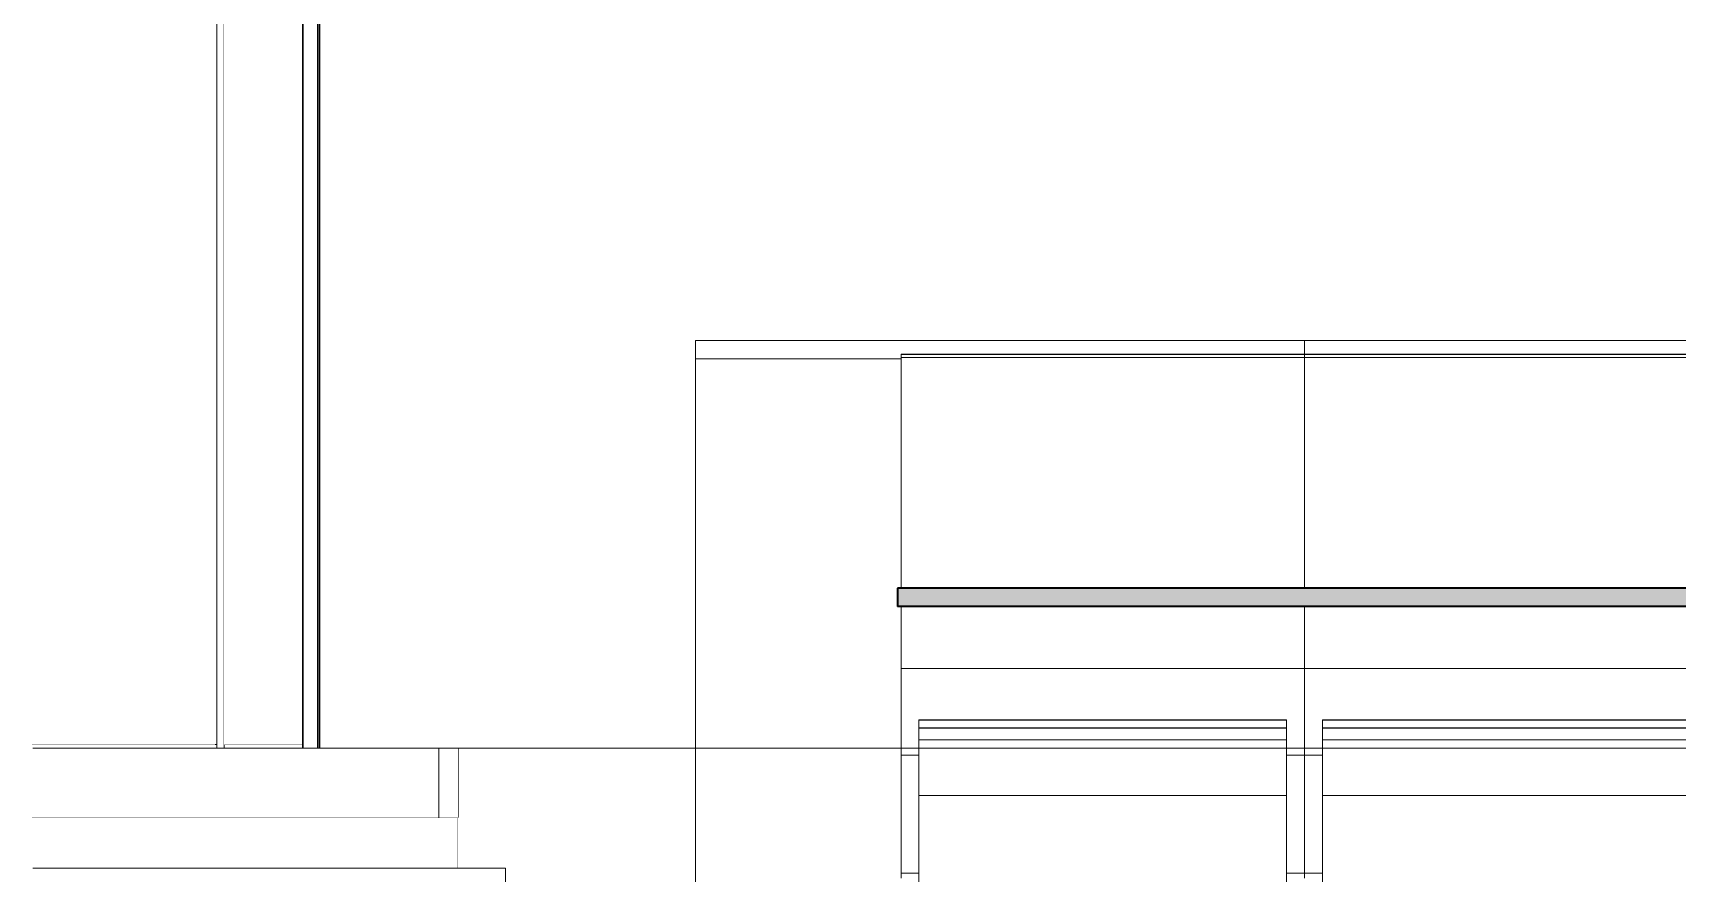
# Model space of a CAD drawing. Header units: millimetres. Extents: x -46169 to 237885, y -84465 to 18123.
# Drawn here: x 221407 to 223648, y -80453 to -79307 of the extents above; entities that cross this region are included whole.
import ezdxf

# ---------------------------------------------------------------- set-up
doc = ezdxf.new("R2010")
doc.units = ezdxf.units.MM
doc.header["$MEASUREMENT"] = 0
doc.linetypes.add('Wipeout_Contour', pattern=[1000, 0, -1000])
for name, color, linetype, lineweight in [('0_Pen_No__85', 8, 'Continuous', 20), ('New_A-20-M_Floor_Slab_Pen_No__87', 8, 'Continuous', 20), ('New_A-20-M_Floor_Slab_Pen_No__89', 8, 'Continuous', 20), ('New_A-25-M_Curtain_Wall_Pen_No__87', 8, 'Continuous', 20), ('New_A-25-M_Wall_Ext_Pen_No__87', 8, 'Continuous', 20), ('New_A-35-M_FFE_Fixed_Pen_No__1', 7, 'Continuous', 13), ('New_A-35-M_FFE_Fixed_Pen_No__93', 8, 'Continuous', 13)]:
    doc.layers.add(name, color=color, linetype=linetype, lineweight=lineweight)
for name, color, linetype in [('New_A-20-M_Floor_Slab', 7, 'Continuous'), ('New_A-25-M_Curtain_Wall', 7, 'Continuous'), ('New_A-25-M_Wall_Ext', 7, 'Continuous'), ('New_A-35-M_FFE_Fixed', 7, 'Continuous')]:
    doc.layers.add(name, color=color, linetype=linetype)
doc.layers.add('New_A-35-M_FFE_Fixed_Pen_No__104', color=7, linetype='Continuous', lineweight=15, true_color=0xa6a6a6)
doc.layers.add('New_A-35-M_FFE_Fixed_Pen_No__44', color=7, linetype='Continuous', lineweight=35, true_color=0x444444)

# ---------------------------------------------------------------- blocks, each defined once
blk = doc.blocks.new('Section Elem_264_4', base_point=(208268.8, -84332.6))
at = {"color": 254, "linetype": 'Wipeout_Contour', "lineweight": 0, "ltscale": 938495.761012}
blk.add_wipeout([(221775.6, -72707.6), (221774, -72707.6), (221774, -80282.6), (221775.6, -80282.6)], dxfattribs=at).dxf.layer = 'New_A-25-M_Wall_Ext'
at = {"color": 254, "linetype": 'Wipeout_Contour', "lineweight": 0, "ltscale": 1424156.859627192}
blk.add_wipeout([(221798.4, -78182.6), (221798.4, -80282.6), (222310.4, -80282.6), (222310.4, -79726.4), (226938.4, -79726.4), (226938.4, -78182.6)], dxfattribs=at).dxf.layer = 'New_A-25-M_Wall_Ext'
at = {"color": 254, "linetype": 'Wipeout_Contour', "lineweight": 0, "ltscale": 938535.708203}
blk.add_wipeout([(221775.6, -80282.6), (221795.1, -80282.6), (221795.1, -72707.6), (221775.6, -72707.6)], dxfattribs=at).dxf.layer = 'New_A-25-M_Wall_Ext'
at = {"layer": 'New_A-25-M_Wall_Ext_Pen_No__87', "linetype": 'Continuous'}
for p, q in [((221774, -80282.6), (221774, -72707.6)), ((221775.6, -80282.6), (221775.6, -72707.6))]:
    blk.add_line(p, q, dxfattribs=at)
at = {"color": 254, "linetype": 'Wipeout_Contour', "lineweight": 0, "ltscale": 938575.65561}
blk.add_wipeout([(221795.1, -72707.6), (221795.1, -80282.6), (221796.8, -80282.6), (221796.8, -72707.6)], dxfattribs=at).dxf.layer = 'New_A-25-M_Wall_Ext'
at = {"color": 254, "linetype": 'Wipeout_Contour', "lineweight": 0, "ltscale": 1877907.411756112}
blk.add_wipeout([(221798.4, -72707.6), (221796.8, -72707.6), (221796.8, -80282.6), (221798.4, -80282.6), (221798.4, -78182.6), (221801.7, -78182.6), (221801.7, -76082.6), (221798.4, -76082.6)], dxfattribs=at).dxf.layer = 'New_A-25-M_Wall_Ext'
at = {"layer": 'New_A-25-M_Wall_Ext_Pen_No__87', "linetype": 'Continuous'}
for p, q in [((221795.1, -80282.6), (221795.1, -72707.6)), ((221796.8, -80282.6), (221796.8, -72707.6)), ((221798.4, -80282.6), (221798.4, -78182.6))]:
    blk.add_line(p, q, dxfattribs=at)
blk = doc.blocks.new('Section Elem_268_4', base_point=(208268.8, -84332.6))
at = {"color": 254, "linetype": 'Wipeout_Contour', "lineweight": 0, "ltscale": 943318.243605}
blk.add_wipeout([(221407.2, -80446.1), (221986.7, -80446.1), (221986.7, -80377.1), (221407.2, -80377.1)], dxfattribs=at).dxf.layer = 'New_A-20-M_Floor_Slab'
at = {"layer": 'New_A-20-M_Floor_Slab_Pen_No__87', "linetype": 'Continuous'}
for p, q in [((221407.2, -80377.1), (221986.7, -80377.1)), ((221986.7, -80377.1), (221986.7, -80446.1))]:
    blk.add_line(p, q, dxfattribs=at)
blk = doc.blocks.new('Section Elem_269_4', base_point=(208268.8, -84332.6))
at = {"color": 254, "linetype": 'Wipeout_Contour', "lineweight": 0, "ltscale": 1417417.205583081}
blk.add_wipeout([(222310.4, -80282.6), (221986.7, -80282.6), (221986.7, -80446.1), (222051.4, -80446.1), (222051.4, -80615.1), (222310.4, -80615.1)], dxfattribs=at).dxf.layer = 'New_A-20-M_Floor_Slab'
at = {"layer": 'New_A-20-M_Floor_Slab_Pen_No__87', "linetype": 'Continuous'}
for p in [(222310.4, -80282.6), (221986.7, -80377.1)]:
    blk.add_line(p, (221986.7, -80282.6), dxfattribs=at)
blk = doc.blocks.new('Section Elem_282_4', base_point=(208268.8, -84332.6))
at = {"color": 254, "linetype": 'Wipeout_Contour', "lineweight": 0, "ltscale": 1655609.327103804}
blk.add_wipeout([(222310.4, -79751.4), (222590.4, -79751.4), (222590.4, -79745.3), (222590.4, -79745.2), (223140.4, -79745.2), (223140.4, -79726.4), (222310.4, -79726.4)], dxfattribs=at).dxf.layer = 'New_A-35-M_FFE_Fixed'
at = {"color": 254, "linetype": 'Wipeout_Contour', "lineweight": 0, "ltscale": 947333.897732}
blk.add_wipeout([(222590.4, -80173.9), (223140.4, -80173.9), (223140.4, -80089.4), (222590.4, -80089.4)], dxfattribs=at).dxf.layer = 'New_A-35-M_FFE_Fixed'
at = {"color": 254, "linetype": 'Wipeout_Contour', "lineweight": 0, "ltscale": 947485.835645}
blk.add_wipeout([(222614.9, -80243.6), (222614.9, -80244.1), (223115.9, -80244.1), (223115.9, -80243.6)], dxfattribs=at).dxf.layer = 'New_A-35-M_FFE_Fixed'
at = {"color": 254, "linetype": 'Wipeout_Contour', "lineweight": 0, "ltscale": 1421651.061595096}
blk.add_wipeout([(222614.9, -80347), (222614.9, -80503.3), (222644.9, -80503.3), (223085.9, -80503.3), (223115.9, -80503.3), (223115.9, -80347)], dxfattribs=at).dxf.layer = 'New_A-35-M_FFE_Fixed'
at = {"layer": 'New_A-35-M_FFE_Fixed_Pen_No__93', "linetype": 'Continuous'}
blk.add_line((223140.4, -79726.4), (222310.4, -79726.4), dxfattribs=at)
at = {"color": 254, "linetype": 'Wipeout_Contour', "lineweight": 0, "ltscale": 947030.335087}
blk.add_wipeout([(223140.4, -79749.5), (222590.4, -79749.5), (222590.4, -80064.4), (223140.4, -80064.4)], dxfattribs=at).dxf.layer = 'New_A-35-M_FFE_Fixed'
at = {"color": 254, "linetype": 'Wipeout_Contour', "lineweight": 0, "ltscale": 947401.464608}
blk.add_wipeout([(223140.4, -80189.3), (223140.4, -80173.9), (222590.4, -80173.9), (222590.4, -80189.3)], dxfattribs=at).dxf.layer = 'New_A-35-M_FFE_Fixed'
at = {"color": 254, "linetype": 'Wipeout_Contour', "lineweight": 0, "ltscale": 947500.832403}
blk.add_wipeout([(222614.9, -80254.5), (222614.9, -80255.4), (223115.9, -80255.4), (223115.9, -80254.5)], dxfattribs=at).dxf.layer = 'New_A-35-M_FFE_Fixed'
at = {"color": 254, "linetype": 'Wipeout_Contour', "lineweight": 0, "ltscale": 947574.159929}
blk.add_wipeout([(222614.9, -80271.1), (222614.9, -80347), (223115.9, -80347), (223115.9, -80271.1)], dxfattribs=at).dxf.layer = 'New_A-35-M_FFE_Fixed'
at = {"color": 254, "linetype": 'Wipeout_Contour', "lineweight": 0, "ltscale": 946711.965526}
blk.add_wipeout([(222590.4, -80412.5), (222614.9, -80412.5), (222614.9, -80392), (222590.4, -80392)], dxfattribs=at).dxf.layer = 'New_A-35-M_FFE_Fixed'
at = {"color": 254, "linetype": 'Wipeout_Contour', "lineweight": 0, "ltscale": 948689.227741}
blk.add_wipeout([(223140.4, -80392), (223115.9, -80392), (223115.9, -80412.5), (223140.4, -80412.5)], dxfattribs=at).dxf.layer = 'New_A-35-M_FFE_Fixed'
at = {"color": 254, "linetype": 'Wipeout_Contour', "lineweight": 0, "ltscale": 946767.184148}
blk.add_wipeout([(222590.4, -80452.9), (222614.9, -80452.9), (222614.9, -80432.8), (222590.4, -80432.8)], dxfattribs=at).dxf.layer = 'New_A-35-M_FFE_Fixed'
at = {"color": 254, "linetype": 'Wipeout_Contour', "lineweight": 0, "ltscale": 948744.331283}
blk.add_wipeout([(223140.4, -80432.8), (223115.9, -80432.8), (223115.9, -80452.9), (223140.4, -80452.9)], dxfattribs=at).dxf.layer = 'New_A-35-M_FFE_Fixed'
at = {"layer": 'New_A-35-M_FFE_Fixed_Pen_No__93', "linetype": 'Continuous'}
blk.add_line((223140.4, -80452.9), (223115.9, -80452.9), dxfattribs=at)
at = {"color": 254, "linetype": 'Wipeout_Contour', "lineweight": 0, "ltscale": 946815.848965}
blk.add_wipeout([(222590.4, -79748.5), (223140.4, -79748.5), (223140.4, -79747.6), (222590.4, -79747.6)], dxfattribs=at).dxf.layer = 'New_A-35-M_FFE_Fixed'
at = {"color": 254, "linetype": 'Wipeout_Contour', "lineweight": 0, "ltscale": 947422.225699}
blk.add_wipeout([(223140.4, -80189.3), (222590.4, -80189.3), (222590.4, -80204.5), (223140.4, -80204.5)], dxfattribs=at).dxf.layer = 'New_A-35-M_FFE_Fixed'
at = {"color": 254, "linetype": 'Wipeout_Contour', "lineweight": 0, "ltscale": 947504.599278}
blk.add_wipeout([(222614.9, -80256.8), (222614.9, -80258.6), (223115.9, -80258.6), (223115.9, -80256.8)], dxfattribs=at).dxf.layer = 'New_A-35-M_FFE_Fixed'
at = {"color": 254, "linetype": 'Wipeout_Contour', "lineweight": 0, "ltscale": 946575.4531}
blk.add_wipeout([(222590.4, -80311.3), (222614.9, -80311.3), (222614.9, -80292.1), (222590.4, -80292.1)], dxfattribs=at).dxf.layer = 'New_A-35-M_FFE_Fixed'
at = {"color": 254, "linetype": 'Wipeout_Contour', "lineweight": 0, "ltscale": 948552.999876}
blk.add_wipeout([(223115.9, -80292.1), (223115.9, -80311.3), (223140.4, -80311.3), (223140.4, -80292.1)], dxfattribs=at).dxf.layer = 'New_A-35-M_FFE_Fixed'
at = {"color": 254, "linetype": 'Wipeout_Contour', "lineweight": 0, "ltscale": 946656.353102}
blk.add_wipeout([(222590.4, -80351.1), (222590.4, -80371.5), (222614.9, -80371.5), (222614.9, -80351.1)], dxfattribs=at).dxf.layer = 'New_A-35-M_FFE_Fixed'
at = {"color": 254, "linetype": 'Wipeout_Contour', "lineweight": 0, "ltscale": 948633.731231}
blk.add_wipeout([(223140.4, -80351.1), (223115.9, -80351.1), (223115.9, -80371.5), (223140.4, -80371.5)], dxfattribs=at).dxf.layer = 'New_A-35-M_FFE_Fixed'
at = {"color": 254, "linetype": 'Wipeout_Contour', "lineweight": 0, "ltscale": 946739.717471}
blk.add_wipeout([(222590.4, -80412.5), (222590.4, -80432.8), (222614.9, -80432.8), (222614.9, -80412.5)], dxfattribs=at).dxf.layer = 'New_A-35-M_FFE_Fixed'
at = {"color": 254, "linetype": 'Wipeout_Contour', "lineweight": 0, "ltscale": 948716.921848}
blk.add_wipeout([(223140.4, -80412.5), (223115.9, -80412.5), (223115.9, -80432.8), (223140.4, -80432.8)], dxfattribs=at).dxf.layer = 'New_A-35-M_FFE_Fixed'
at = {"color": 254, "linetype": 'Wipeout_Contour', "lineweight": 0, "ltscale": 946814.715688}
blk.add_wipeout([(222590.4, -79747.6), (223140.4, -79747.6), (223140.4, -79746.8), (222590.4, -79746.8)], dxfattribs=at).dxf.layer = 'New_A-35-M_FFE_Fixed'
at = {"color": 254, "linetype": 'Wipeout_Contour', "lineweight": 0, "ltscale": 947517.244099}
blk.add_wipeout([(222614.9, -80265.7), (222614.9, -80268.4), (223115.9, -80268.4), (223115.9, -80265.7)], dxfattribs=at).dxf.layer = 'New_A-35-M_FFE_Fixed'
at = {"color": 254, "linetype": 'Wipeout_Contour', "lineweight": 0, "ltscale": 946601.839239}
blk.add_wipeout([(222614.9, -80311.3), (222590.4, -80311.3), (222590.4, -80331), (222614.9, -80331)], dxfattribs=at).dxf.layer = 'New_A-35-M_FFE_Fixed'
at = {"color": 254, "linetype": 'Wipeout_Contour', "lineweight": 0, "ltscale": 948579.331007}
blk.add_wipeout([(223115.9, -80331), (223140.4, -80331), (223140.4, -80311.3), (223115.9, -80311.3)], dxfattribs=at).dxf.layer = 'New_A-35-M_FFE_Fixed'
at = {"color": 254, "linetype": 'Wipeout_Contour', "lineweight": 0, "ltscale": 946684.114994}
blk.add_wipeout([(222590.4, -80392), (222614.9, -80392), (222614.9, -80371.5), (222590.4, -80371.5)], dxfattribs=at).dxf.layer = 'New_A-35-M_FFE_Fixed'
at = {"color": 254, "linetype": 'Wipeout_Contour', "lineweight": 0, "ltscale": 948661.435257}
blk.add_wipeout([(223140.4, -80371.5), (223115.9, -80371.5), (223115.9, -80392), (223140.4, -80392)], dxfattribs=at).dxf.layer = 'New_A-35-M_FFE_Fixed'
at = {"color": 254, "linetype": 'Wipeout_Contour', "lineweight": 0, "ltscale": 946817.090435}
blk.add_wipeout([(223140.4, -79748.5), (222590.4, -79748.5), (222590.4, -79749.5), (223140.4, -79749.5)], dxfattribs=at).dxf.layer = 'New_A-35-M_FFE_Fixed'
at = {"color": 254, "linetype": 'Wipeout_Contour', "lineweight": 0, "ltscale": 947520.888306}
blk.add_wipeout([(222614.9, -80268.4), (222614.9, -80271.1), (223115.9, -80271.1), (223115.9, -80268.4)], dxfattribs=at).dxf.layer = 'New_A-35-M_FFE_Fixed'
at = {"color": 254, "linetype": 'Wipeout_Contour', "lineweight": 0, "ltscale": 1183299.243326107}
blk.add_wipeout([(222590.4, -80331), (222590.4, -80351.1), (222614.9, -80351.1), (222614.9, -80347), (222614.9, -80331)], dxfattribs=at).dxf.layer = 'New_A-35-M_FFE_Fixed'
at = {"color": 254, "linetype": 'Wipeout_Contour', "lineweight": 0, "ltscale": 1185748.926024591}
blk.add_wipeout([(223115.9, -80331), (223115.9, -80347), (223115.9, -80351.1), (223140.4, -80351.1), (223140.4, -80331)], dxfattribs=at).dxf.layer = 'New_A-35-M_FFE_Fixed'
at = {"layer": 'New_A-35-M_FFE_Fixed_Pen_No__93', "linetype": 'Continuous'}
for p, q in [((222614.9, -80503.3), (222614.9, -80347)), ((223115.9, -80347), (222614.9, -80347)), ((223115.9, -80503.3), (223115.9, -80347))]:
    blk.add_line(p, q, dxfattribs=at)
at = {"color": 254, "linetype": 'Wipeout_Contour', "lineweight": 0, "ltscale": 946813.734153}
blk.add_wipeout([(222590.4, -79746.8), (223140.4, -79746.8), (223140.4, -79746.2), (222590.4, -79746.2)], dxfattribs=at).dxf.layer = 'New_A-35-M_FFE_Fixed'
at = {"color": 254, "linetype": 'Wipeout_Contour', "lineweight": 0, "ltscale": 947507.254536}
blk.add_wipeout([(222614.9, -80258.6), (222614.9, -80260.7), (223115.9, -80260.7), (223115.9, -80258.6)], dxfattribs=at).dxf.layer = 'New_A-35-M_FFE_Fixed'
at = {"color": 254, "linetype": 'Wipeout_Contour', "lineweight": 0, "ltscale": 946812.039582}
blk.add_wipeout([(222590.4, -79745.3), (223140.4, -79745.3), (223140.4, -79745.2), (222590.4, -79745.2)], dxfattribs=at).dxf.layer = 'New_A-35-M_FFE_Fixed'
at = {"color": 254, "linetype": 'Wipeout_Contour', "lineweight": 0, "ltscale": 947510.314886}
blk.add_wipeout([(222614.9, -80260.7), (222614.9, -80263.1), (223115.9, -80263.1), (223115.9, -80260.7)], dxfattribs=at).dxf.layer = 'New_A-35-M_FFE_Fixed'
at = {"color": 254, "linetype": 'Wipeout_Contour', "lineweight": 0, "ltscale": 946812.36989}
blk.add_wipeout([(222590.4, -79745.7), (223140.4, -79745.7), (223140.4, -79745.3), (222590.4, -79745.3)], dxfattribs=at).dxf.layer = 'New_A-35-M_FFE_Fixed'
at = {"color": 254, "linetype": 'Wipeout_Contour', "lineweight": 0, "ltscale": 947513.681118}
blk.add_wipeout([(222614.9, -80263.1), (222614.9, -80265.7), (223115.9, -80265.7), (223115.9, -80263.1)], dxfattribs=at).dxf.layer = 'New_A-35-M_FFE_Fixed'
at = {"color": 254, "linetype": 'Wipeout_Contour', "lineweight": 0, "ltscale": 946812.942076}
blk.add_wipeout([(223140.4, -79746.2), (223140.4, -79745.7), (222590.4, -79745.7), (222590.4, -79746.2)], dxfattribs=at).dxf.layer = 'New_A-35-M_FFE_Fixed'
at = {"color": 254, "linetype": 'Wipeout_Contour', "lineweight": 0, "ltscale": 947502.435185}
blk.add_wipeout([(222614.9, -80255.4), (222614.9, -80256.8), (223115.9, -80256.8), (223115.9, -80255.4)], dxfattribs=at).dxf.layer = 'New_A-35-M_FFE_Fixed'
at = {"color": 254, "linetype": 'Wipeout_Contour', "lineweight": 0, "ltscale": 947493.18438}
blk.add_wipeout([(222614.9, -80244.1), (222614.9, -80254.5), (223115.9, -80254.5), (223115.9, -80244.1)], dxfattribs=at).dxf.layer = 'New_A-35-M_FFE_Fixed'
at = {"color": 254, "linetype": 'Wipeout_Contour', "lineweight": 0, "ltscale": 1183151.824872847}
blk.add_wipeout([(222614.9, -80249.4), (222590.4, -80249.4), (222590.4, -80263.9), (222614.9, -80263.9), (222614.9, -80250.9)], dxfattribs=at).dxf.layer = 'New_A-35-M_FFE_Fixed'
at = {"color": 254, "linetype": 'Wipeout_Contour', "lineweight": 0, "ltscale": 1185601.811843856}
blk.add_wipeout([(223115.9, -80250.9), (223115.9, -80263.9), (223140.4, -80263.9), (223140.4, -80249.4), (223115.9, -80249.4)], dxfattribs=at).dxf.layer = 'New_A-35-M_FFE_Fixed'
at = {"color": 254, "linetype": 'Wipeout_Contour', "lineweight": 0, "ltscale": 1894973.078712829}
blk.add_wipeout([(222590.4, -80249.4), (222614.9, -80249.4), (222614.9, -80243.6), (223115.9, -80243.6), (223115.9, -80249.4), (223140.4, -80249.4), (223140.4, -80234.6), (222590.4, -80234.6)], dxfattribs=at).dxf.layer = 'New_A-35-M_FFE_Fixed'
at = {"color": 254, "linetype": 'Wipeout_Contour', "lineweight": 0, "ltscale": 1183176.374962023}
blk.add_wipeout([(222614.9, -80263.9), (222590.4, -80263.9), (222590.4, -80278.1), (222614.9, -80278.1), (222614.9, -80265.7)], dxfattribs=at).dxf.layer = 'New_A-35-M_FFE_Fixed'
at = {"color": 254, "linetype": 'Wipeout_Contour', "lineweight": 0, "ltscale": 1185626.311224958}
blk.add_wipeout([(223140.4, -80263.9), (223115.9, -80263.9), (223115.9, -80265.7), (223115.9, -80278.1), (223140.4, -80278.1)], dxfattribs=at).dxf.layer = 'New_A-35-M_FFE_Fixed'
at = {"layer": 'New_A-35-M_FFE_Fixed_Pen_No__93', "linetype": 'Continuous'}
for p, q in [((222614.9, -80255.4), (222614.9, -80254.5)), ((223115.9, -80254.5), (222614.9, -80254.5)), ((222614.9, -80256.8), (222614.9, -80255.4)), ((222614.9, -80258.6), (222614.9, -80256.8)), ((222614.9, -80260.7), (222614.9, -80258.6)), ((222614.9, -80263.1), (222614.9, -80260.7)), ((222614.9, -80265.7), (222614.9, -80263.1)), ((223115.9, -80255.4), (223115.9, -80254.5)), ((223115.9, -80256.8), (223115.9, -80255.4)), ((223115.9, -80258.6), (223115.9, -80256.8)), ((223115.9, -80260.7), (223115.9, -80258.6)), ((223115.9, -80263.1), (223115.9, -80260.7)), ((223115.9, -80265.7), (223115.9, -80263.1))]:
    blk.add_line(p, q, dxfattribs=at)
at = {"color": 254, "linetype": 'Wipeout_Contour', "lineweight": 0, "ltscale": 947463.17615}
blk.add_wipeout([(222590.4, -80234.6), (223140.4, -80234.6), (223140.4, -80219.7), (222590.4, -80219.7)], dxfattribs=at).dxf.layer = 'New_A-35-M_FFE_Fixed'
at = {"color": 254, "linetype": 'Wipeout_Contour', "lineweight": 0, "ltscale": 946552.956596}
blk.add_wipeout([(222590.4, -80292.1), (222614.9, -80292.1), (222614.9, -80278.1), (222590.4, -80278.1)], dxfattribs=at).dxf.layer = 'New_A-35-M_FFE_Fixed'
at = {"color": 254, "linetype": 'Wipeout_Contour', "lineweight": 0, "ltscale": 948530.550275}
blk.add_wipeout([(223140.4, -80278.1), (223115.9, -80278.1), (223115.9, -80292.1), (223140.4, -80292.1)], dxfattribs=at).dxf.layer = 'New_A-35-M_FFE_Fixed'
at = {"layer": 'New_A-35-M_FFE_Fixed_Pen_No__93', "linetype": 'Continuous'}
for p, q in [((222614.9, -80244.1), (222614.9, -80243.6)), ((223115.9, -80243.6), (222614.9, -80243.6)), ((223115.9, -80244.1), (222614.9, -80244.1)), ((222614.9, -80254.5), (222614.9, -80244.1)), ((223115.9, -80244.1), (223115.9, -80243.6)), ((223115.9, -80254.5), (223115.9, -80244.1)), ((222614.9, -80268.4), (222614.9, -80265.7)), ((222614.9, -80271.1), (222614.9, -80268.4)), ((222614.9, -80347), (222614.9, -80271.1)), ((223115.9, -80271.1), (222614.9, -80271.1)), ((223115.9, -80268.4), (223115.9, -80265.7)), ((223115.9, -80271.1), (223115.9, -80268.4)), ((223115.9, -80347), (223115.9, -80271.1)), ((223140.4, -80292.1), (223115.9, -80292.1))]:
    blk.add_line(p, q, dxfattribs=at)
at = {"color": 254, "linetype": 'Wipeout_Contour', "lineweight": 0, "ltscale": 947442.808643}
blk.add_wipeout([(223140.4, -80219.7), (223140.4, -80204.5), (222590.4, -80204.5), (222590.4, -80219.7)], dxfattribs=at).dxf.layer = 'New_A-35-M_FFE_Fixed'
at = {"color": 254, "linetype": 'Wipeout_Contour', "lineweight": 0, "ltscale": 1891990.253257839}
blk.add_wipeout([(222310.4, -79751.4), (222310.4, -80517.7), (222590.4, -80517.7), (222590.4, -80089.4), (222585.4, -80089.4), (222585.4, -80064.4), (222590.4, -80064.4), (222590.4, -79751.4)], dxfattribs=at).dxf.layer = 'New_A-35-M_FFE_Fixed'
at = {"layer": 'New_A-35-M_FFE_Fixed_Pen_No__93', "linetype": 'Continuous'}
for p, q in [((222310.4, -79726.4), (222310.4, -79751.4)), ((222590.4, -79751.4), (222310.4, -79751.4)), ((222310.4, -80517.7), (222310.4, -79751.4)), ((223140.4, -79745.2), (222590.4, -79745.2)), ((222590.4, -79745.3), (222590.4, -79745.2)), ((222590.4, -79745.7), (222590.4, -79745.3)), ((222590.4, -79746.2), (222590.4, -79745.7)), ((222590.4, -79746.8), (222590.4, -79746.2)), ((222590.4, -79747.6), (222590.4, -79746.8)), ((222590.4, -79748.5), (222590.4, -79747.6)), ((222590.4, -79749.5), (222590.4, -79748.5)), ((223140.4, -79749.5), (222590.4, -79749.5)), ((222590.4, -80064.4), (222590.4, -79749.5)), ((222590.4, -80173.9), (222590.4, -80089.4)), ((223140.4, -80173.9), (222590.4, -80173.9)), ((222590.4, -80189.3), (222590.4, -80173.9)), ((222590.4, -80204.5), (222590.4, -80189.3)), ((222590.4, -80219.7), (222590.4, -80204.5)), ((222590.4, -80234.6), (222590.4, -80219.7)), ((222590.4, -80249.4), (222590.4, -80234.6)), ((222590.4, -80263.9), (222590.4, -80249.4)), ((222590.4, -80278.1), (222590.4, -80263.9)), ((222590.4, -80292.1), (222590.4, -80278.1)), ((222614.9, -80292.1), (222590.4, -80292.1)), ((222590.4, -80311.3), (222590.4, -80292.1)), ((222590.4, -80331), (222590.4, -80311.3)), ((222590.4, -80351.1), (222590.4, -80331)), ((222590.4, -80371.5), (222590.4, -80351.1)), ((222590.4, -80392), (222590.4, -80371.5)), ((222590.4, -80412.5), (222590.4, -80392)), ((222590.4, -80432.8), (222590.4, -80412.5)), ((222590.4, -80452.9), (222590.4, -80432.8)), ((222614.9, -80452.9), (222590.4, -80452.9)), ((222590.4, -80459.7), (222590.4, -80452.9))]:
    blk.add_line(p, q, dxfattribs=at)
blk = doc.blocks.new('Section Elem_283_4', base_point=(208268.8, -84332.6))
at = {"color": 254, "linetype": 'Wipeout_Contour', "lineweight": 0, "ltscale": 948871.017689}
blk.add_wipeout([(223140.4, -79726.4), (223140.4, -79745.2), (223690.4, -79745.2), (223690.4, -79726.4)], dxfattribs=at).dxf.layer = 'New_A-35-M_FFE_Fixed'
at = {"color": 254, "linetype": 'Wipeout_Contour', "lineweight": 0, "ltscale": 1186741.103218612}
blk.add_wipeout([(223415.4, -80089.4), (223140.4, -80089.4), (223140.4, -80173.9), (223690.4, -80173.9), (223690.4, -80089.4)], dxfattribs=at).dxf.layer = 'New_A-35-M_FFE_Fixed'
at = {"color": 254, "linetype": 'Wipeout_Contour', "lineweight": 0, "ltscale": 949556.043293}
blk.add_wipeout([(223665.9, -80243.6), (223164.9, -80243.6), (223164.9, -80244.1), (223665.9, -80244.1)], dxfattribs=at).dxf.layer = 'New_A-35-M_FFE_Fixed'
at = {"color": 254, "linetype": 'Wipeout_Contour', "lineweight": 0, "ltscale": 1424755.45269347}
blk.add_wipeout([(223665.9, -80347), (223164.9, -80347), (223164.9, -80503.3), (223194.9, -80503.3), (223635.9, -80503.3), (223665.9, -80503.3)], dxfattribs=at).dxf.layer = 'New_A-35-M_FFE_Fixed'
at = {"layer": 'New_A-35-M_FFE_Fixed_Pen_No__1', "linetype": 'Continuous'}
blk.add_line((223140.4, -79726.4), (223690.4, -79726.4), dxfattribs=at)
at = {"color": 254, "linetype": 'Wipeout_Contour', "lineweight": 0, "ltscale": 1186430.105116844}
blk.add_wipeout([(223140.4, -79749.5), (223140.4, -80064.4), (223415.4, -80064.4), (223690.4, -80064.4), (223690.4, -79749.5)], dxfattribs=at).dxf.layer = 'New_A-35-M_FFE_Fixed'
at = {"color": 254, "linetype": 'Wipeout_Contour', "lineweight": 0, "ltscale": 949471.856163}
blk.add_wipeout([(223140.4, -80189.3), (223690.4, -80189.3), (223690.4, -80173.9), (223140.4, -80173.9)], dxfattribs=at).dxf.layer = 'New_A-35-M_FFE_Fixed'
at = {"color": 254, "linetype": 'Wipeout_Contour', "lineweight": 0, "ltscale": 949571.007356}
blk.add_wipeout([(223665.9, -80254.5), (223164.9, -80254.5), (223164.9, -80255.4), (223665.9, -80255.4)], dxfattribs=at).dxf.layer = 'New_A-35-M_FFE_Fixed'
at = {"color": 254, "linetype": 'Wipeout_Contour', "lineweight": 0, "ltscale": 949644.175037}
blk.add_wipeout([(223665.9, -80271.1), (223164.9, -80271.1), (223164.9, -80347), (223665.9, -80347)], dxfattribs=at).dxf.layer = 'New_A-35-M_FFE_Fixed'
at = {"color": 254, "linetype": 'Wipeout_Contour', "lineweight": 0, "ltscale": 948781.424977}
blk.add_wipeout([(223140.4, -80392), (223140.4, -80412.5), (223164.9, -80412.5), (223164.9, -80392)], dxfattribs=at).dxf.layer = 'New_A-35-M_FFE_Fixed'
at = {"color": 254, "linetype": 'Wipeout_Contour', "lineweight": 0, "ltscale": 948836.523164}
blk.add_wipeout([(223140.4, -80432.8), (223140.4, -80452.9), (223164.9, -80452.9), (223164.9, -80432.8)], dxfattribs=at).dxf.layer = 'New_A-35-M_FFE_Fixed'
at = {"layer": 'New_A-35-M_FFE_Fixed_Pen_No__1', "linetype": 'Continuous'}
for p, q in [((223140.4, -80173.9), (223140.4, -80089.4)), ((223140.4, -80173.9), (223690.4, -80173.9)), ((223140.4, -80459.7), (223140.4, -80452.9)), ((223140.4, -80452.9), (223164.9, -80452.9))]:
    blk.add_line(p, q, dxfattribs=at)
at = {"color": 254, "linetype": 'Wipeout_Contour', "lineweight": 0, "ltscale": 948887.518286}
blk.add_wipeout([(223690.4, -79748.5), (223690.4, -79747.6), (223140.4, -79747.6), (223140.4, -79748.5)], dxfattribs=at).dxf.layer = 'New_A-35-M_FFE_Fixed'
at = {"color": 254, "linetype": 'Wipeout_Contour', "lineweight": 0, "ltscale": 949492.571984}
blk.add_wipeout([(223140.4, -80189.3), (223140.4, -80204.5), (223690.4, -80204.5), (223690.4, -80189.3)], dxfattribs=at).dxf.layer = 'New_A-35-M_FFE_Fixed'
at = {"color": 254, "linetype": 'Wipeout_Contour', "lineweight": 0, "ltscale": 949574.766019}
blk.add_wipeout([(223665.9, -80256.8), (223164.9, -80256.8), (223164.9, -80258.6), (223665.9, -80258.6)], dxfattribs=at).dxf.layer = 'New_A-35-M_FFE_Fixed'
at = {"color": 254, "linetype": 'Wipeout_Contour', "lineweight": 0, "ltscale": 948645.210351}
blk.add_wipeout([(223140.4, -80311.3), (223164.9, -80311.3), (223164.9, -80292.1), (223140.4, -80292.1)], dxfattribs=at).dxf.layer = 'New_A-35-M_FFE_Fixed'
at = {"color": 254, "linetype": 'Wipeout_Contour', "lineweight": 0, "ltscale": 948725.93386}
blk.add_wipeout([(223140.4, -80351.1), (223140.4, -80371.5), (223164.9, -80371.5), (223164.9, -80351.1)], dxfattribs=at).dxf.layer = 'New_A-35-M_FFE_Fixed'
at = {"color": 254, "linetype": 'Wipeout_Contour', "lineweight": 0, "ltscale": 948809.116392}
blk.add_wipeout([(223140.4, -80432.8), (223164.9, -80432.8), (223164.9, -80412.5), (223140.4, -80412.5)], dxfattribs=at).dxf.layer = 'New_A-35-M_FFE_Fixed'
at = {"layer": 'New_A-35-M_FFE_Fixed_Pen_No__1', "linetype": 'Continuous'}
for p, q in [((223140.4, -80189.3), (223140.4, -80173.9)), ((223140.4, -80432.8), (223140.4, -80412.5)), ((223140.4, -80452.9), (223140.4, -80432.8))]:
    blk.add_line(p, q, dxfattribs=at)
at = {"color": 254, "linetype": 'Wipeout_Contour', "lineweight": 0, "ltscale": 948886.387484}
blk.add_wipeout([(223690.4, -79747.6), (223690.4, -79746.8), (223140.4, -79746.8), (223140.4, -79747.6)], dxfattribs=at).dxf.layer = 'New_A-35-M_FFE_Fixed'
at = {"color": 254, "linetype": 'Wipeout_Contour', "lineweight": 0, "ltscale": 949587.383273}
blk.add_wipeout([(223665.9, -80265.7), (223164.9, -80265.7), (223164.9, -80268.4), (223665.9, -80268.4)], dxfattribs=at).dxf.layer = 'New_A-35-M_FFE_Fixed'
at = {"color": 254, "linetype": 'Wipeout_Contour', "lineweight": 0, "ltscale": 948671.538923}
blk.add_wipeout([(223140.4, -80311.3), (223140.4, -80331), (223164.9, -80331), (223164.9, -80311.3)], dxfattribs=at).dxf.layer = 'New_A-35-M_FFE_Fixed'
at = {"color": 254, "linetype": 'Wipeout_Contour', "lineweight": 0, "ltscale": 948753.635193}
blk.add_wipeout([(223140.4, -80371.5), (223140.4, -80392), (223164.9, -80392), (223164.9, -80371.5)], dxfattribs=at).dxf.layer = 'New_A-35-M_FFE_Fixed'
at = {"layer": 'New_A-35-M_FFE_Fixed_Pen_No__1', "linetype": 'Continuous'}
for p, q in [((223140.4, -80392), (223140.4, -80371.5)), ((223140.4, -80412.5), (223140.4, -80392))]:
    blk.add_line(p, q, dxfattribs=at)
at = {"color": 254, "linetype": 'Wipeout_Contour', "lineweight": 0, "ltscale": 948888.757046}
blk.add_wipeout([(223140.4, -79748.5), (223140.4, -79749.5), (223690.4, -79749.5), (223690.4, -79748.5)], dxfattribs=at).dxf.layer = 'New_A-35-M_FFE_Fixed'
at = {"color": 254, "linetype": 'Wipeout_Contour', "lineweight": 0, "ltscale": 949591.019535}
blk.add_wipeout([(223665.9, -80268.4), (223164.9, -80268.4), (223164.9, -80271.1), (223665.9, -80271.1)], dxfattribs=at).dxf.layer = 'New_A-35-M_FFE_Fixed'
at = {"color": 254, "linetype": 'Wipeout_Contour', "lineweight": 0, "ltscale": 1185886.292764543}
blk.add_wipeout([(223164.9, -80331), (223140.4, -80331), (223140.4, -80351.1), (223164.9, -80351.1), (223164.9, -80347)], dxfattribs=at).dxf.layer = 'New_A-35-M_FFE_Fixed'
at = {"layer": 'New_A-35-M_FFE_Fixed_Pen_No__1', "linetype": 'Continuous'}
for p, q in [((223140.4, -80331), (223140.4, -80311.3)), ((223140.4, -80351.1), (223140.4, -80331)), ((223140.4, -80371.5), (223140.4, -80351.1)), ((223164.9, -80347), (223665.9, -80347)), ((223164.9, -80503.3), (223164.9, -80347))]:
    blk.add_line(p, q, dxfattribs=at)
at = {"color": 254, "linetype": 'Wipeout_Contour', "lineweight": 0, "ltscale": 948885.408092}
blk.add_wipeout([(223690.4, -79746.8), (223690.4, -79746.2), (223140.4, -79746.2), (223140.4, -79746.8)], dxfattribs=at).dxf.layer = 'New_A-35-M_FFE_Fixed'
at = {"color": 254, "linetype": 'Wipeout_Contour', "lineweight": 0, "ltscale": 949577.415487}
blk.add_wipeout([(223665.9, -80258.6), (223164.9, -80258.6), (223164.9, -80260.7), (223665.9, -80260.7)], dxfattribs=at).dxf.layer = 'New_A-35-M_FFE_Fixed'
at = {"color": 254, "linetype": 'Wipeout_Contour', "lineweight": 0, "ltscale": 948883.717221}
blk.add_wipeout([(223690.4, -79745.3), (223690.4, -79745.2), (223140.4, -79745.2), (223140.4, -79745.3)], dxfattribs=at).dxf.layer = 'New_A-35-M_FFE_Fixed'
at = {"color": 254, "linetype": 'Wipeout_Contour', "lineweight": 0, "ltscale": 949580.469166}
blk.add_wipeout([(223665.9, -80260.7), (223164.9, -80260.7), (223164.9, -80263.1), (223665.9, -80263.1)], dxfattribs=at).dxf.layer = 'New_A-35-M_FFE_Fixed'
at = {"color": 254, "linetype": 'Wipeout_Contour', "lineweight": 0, "ltscale": 948884.046807}
blk.add_wipeout([(223690.4, -79745.7), (223690.4, -79745.3), (223140.4, -79745.3), (223140.4, -79745.7)], dxfattribs=at).dxf.layer = 'New_A-35-M_FFE_Fixed'
at = {"color": 254, "linetype": 'Wipeout_Contour', "lineweight": 0, "ltscale": 949583.82806}
blk.add_wipeout([(223665.9, -80263.1), (223164.9, -80263.1), (223164.9, -80265.7), (223665.9, -80265.7)], dxfattribs=at).dxf.layer = 'New_A-35-M_FFE_Fixed'
at = {"color": 254, "linetype": 'Wipeout_Contour', "lineweight": 0, "ltscale": 948884.617744}
blk.add_wipeout([(223140.4, -79746.2), (223690.4, -79746.2), (223690.4, -79745.7), (223140.4, -79745.7)], dxfattribs=at).dxf.layer = 'New_A-35-M_FFE_Fixed'
at = {"color": 254, "linetype": 'Wipeout_Contour', "lineweight": 0, "ltscale": 949572.606644}
blk.add_wipeout([(223665.9, -80255.4), (223164.9, -80255.4), (223164.9, -80256.8), (223665.9, -80256.8)], dxfattribs=at).dxf.layer = 'New_A-35-M_FFE_Fixed'
at = {"layer": 'New_A-35-M_FFE_Fixed_Pen_No__1', "linetype": 'Continuous'}
for p, q in [((223140.4, -79726.4), (223140.4, -79745.2)), ((223140.4, -79745.2), (223690.4, -79745.2)), ((223140.4, -79745.3), (223140.4, -79745.2)), ((223140.4, -79745.7), (223140.4, -79745.3)), ((223140.4, -79746.2), (223140.4, -79745.7)), ((223140.4, -79746.8), (223140.4, -79746.2)), ((223140.4, -79747.6), (223140.4, -79746.8)), ((223140.4, -79748.5), (223140.4, -79747.6)), ((223140.4, -79749.5), (223140.4, -79748.5)), ((223140.4, -79749.5), (223690.4, -79749.5)), ((223140.4, -80064.4), (223140.4, -79749.5))]:
    blk.add_line(p, q, dxfattribs=at)
at = {"color": 254, "linetype": 'Wipeout_Contour', "lineweight": 0, "ltscale": 949563.376006}
blk.add_wipeout([(223164.9, -80244.1), (223164.9, -80254.5), (223665.9, -80254.5), (223665.9, -80244.1)], dxfattribs=at).dxf.layer = 'New_A-35-M_FFE_Fixed'
at = {"color": 254, "linetype": 'Wipeout_Contour', "lineweight": 0, "ltscale": 1185739.195945906}
blk.add_wipeout([(223164.9, -80249.4), (223140.4, -80249.4), (223140.4, -80263.9), (223164.9, -80263.9), (223164.9, -80250.9)], dxfattribs=at).dxf.layer = 'New_A-35-M_FFE_Fixed'
at = {"color": 254, "linetype": 'Wipeout_Contour', "lineweight": 0, "ltscale": 1899113.490892481}
blk.add_wipeout([(223690.4, -80234.6), (223140.4, -80234.6), (223140.4, -80249.4), (223164.9, -80249.4), (223164.9, -80243.6), (223665.9, -80243.6), (223665.9, -80249.4), (223690.4, -80249.4)], dxfattribs=at).dxf.layer = 'New_A-35-M_FFE_Fixed'
at = {"color": 254, "linetype": 'Wipeout_Contour', "lineweight": 0, "ltscale": 1185763.692468991}
blk.add_wipeout([(223164.9, -80263.9), (223140.4, -80263.9), (223140.4, -80278.1), (223164.9, -80278.1), (223164.9, -80265.7)], dxfattribs=at).dxf.layer = 'New_A-35-M_FFE_Fixed'
at = {"layer": 'New_A-35-M_FFE_Fixed_Pen_No__1', "linetype": 'Continuous'}
for p, q in [((223140.4, -80263.9), (223140.4, -80249.4)), ((223164.9, -80254.5), (223665.9, -80254.5)), ((223164.9, -80255.4), (223164.9, -80254.5)), ((223164.9, -80256.8), (223164.9, -80255.4)), ((223164.9, -80258.6), (223164.9, -80256.8)), ((223164.9, -80260.7), (223164.9, -80258.6)), ((223164.9, -80263.1), (223164.9, -80260.7)), ((223164.9, -80265.7), (223164.9, -80263.1))]:
    blk.add_line(p, q, dxfattribs=at)
at = {"color": 254, "linetype": 'Wipeout_Contour', "lineweight": 0, "ltscale": 949533.433147}
blk.add_wipeout([(223690.4, -80234.6), (223690.4, -80219.7), (223140.4, -80219.7), (223140.4, -80234.6)], dxfattribs=at).dxf.layer = 'New_A-35-M_FFE_Fixed'
at = {"color": 254, "linetype": 'Wipeout_Contour', "lineweight": 0, "ltscale": 948622.762931}
blk.add_wipeout([(223140.4, -80292.1), (223164.9, -80292.1), (223164.9, -80278.1), (223140.4, -80278.1)], dxfattribs=at).dxf.layer = 'New_A-35-M_FFE_Fixed'
at = {"layer": 'New_A-35-M_FFE_Fixed_Pen_No__1', "linetype": 'Continuous'}
for p, q in [((223140.4, -80249.4), (223140.4, -80234.6)), ((223164.9, -80243.6), (223665.9, -80243.6)), ((223164.9, -80244.1), (223164.9, -80243.6)), ((223164.9, -80244.1), (223665.9, -80244.1)), ((223164.9, -80254.5), (223164.9, -80244.1)), ((223140.4, -80278.1), (223140.4, -80263.9)), ((223164.9, -80268.4), (223164.9, -80265.7)), ((223164.9, -80271.1), (223164.9, -80268.4)), ((223164.9, -80271.1), (223665.9, -80271.1)), ((223164.9, -80347), (223164.9, -80271.1)), ((223140.4, -80292.1), (223140.4, -80278.1)), ((223140.4, -80311.3), (223140.4, -80292.1)), ((223140.4, -80292.1), (223164.9, -80292.1))]:
    blk.add_line(p, q, dxfattribs=at)
at = {"color": 254, "linetype": 'Wipeout_Contour', "lineweight": 0, "ltscale": 949513.110048}
blk.add_wipeout([(223140.4, -80219.7), (223690.4, -80219.7), (223690.4, -80204.5), (223140.4, -80204.5)], dxfattribs=at).dxf.layer = 'New_A-35-M_FFE_Fixed'
at = {"layer": 'New_A-35-M_FFE_Fixed_Pen_No__1', "linetype": 'Continuous'}
for p, q in [((223140.4, -80204.5), (223140.4, -80189.3)), ((223140.4, -80219.7), (223140.4, -80204.5)), ((223140.4, -80234.6), (223140.4, -80219.7))]:
    blk.add_line(p, q, dxfattribs=at)
blk = doc.blocks.new('Section Elem_300_4', base_point=(208268.8, -84332.6))
at = {"layer": 'New_A-35-M_FFE_Fixed_Pen_No__104', "linetype": 'Continuous'}
blk.add_hatch(color=256, dxfattribs=at).paths.add_polyline_path([(222585.4, -80064.4), (222585.4, -80089.4), (223415.4, -80089.4), (223415.4, -80064.4)])
at = {"layer": 'New_A-35-M_FFE_Fixed_Pen_No__44', "linetype": 'Continuous'}
for p, q in [((222585.4, -80064.4), (222585.4, -80089.4)), ((223415.4, -80064.4), (222585.4, -80064.4)), ((223415.4, -80089.4), (222585.4, -80089.4))]:
    blk.add_line(p, q, dxfattribs=at)
blk = doc.blocks.new('Section Elem_301_4', base_point=(208268.8, -84332.6))
at = {"layer": 'New_A-35-M_FFE_Fixed_Pen_No__104', "linetype": 'Continuous'}
blk.add_hatch(color=256, dxfattribs=at).paths.add_polyline_path([(223965.4, -80089.4), (223965.4, -80064.4), (223415.4, -80064.4), (223415.4, -80089.4)])
at = {"layer": 'New_A-35-M_FFE_Fixed_Pen_No__44', "linetype": 'Continuous'}
for p, q in [((223965.4, -80064.4), (223415.4, -80064.4)), ((223965.4, -80089.4), (223415.4, -80089.4))]:
    blk.add_line(p, q, dxfattribs=at)
blk = doc.blocks.new('Section Elem_310_4', base_point=(208268.8, -84332.6))
at = {"color": 254, "linetype": 'Wipeout_Contour', "lineweight": 0, "ltscale": 1178792.361440003}
blk.add_wipeout([(221407.2, -80282.6), (221407.2, -80377.1), (221502.1, -80377.1), (221960.4, -80377.1), (221960.4, -80282.6)], dxfattribs=at).dxf.layer = 'New_A-20-M_Floor_Slab'
at = {"color": 254, "linetype": 'Wipeout_Contour', "lineweight": 0, "ltscale": 944247.064277}
blk.add_wipeout([(221986.7, -80282.6), (221960.4, -80282.6), (221960.4, -80377.1), (221986.7, -80377.1)], dxfattribs=at).dxf.layer = 'New_A-20-M_Floor_Slab'
at = {"layer": 'New_A-20-M_Floor_Slab_Pen_No__89', "linetype": 'Continuous'}
for p, q in [((221407.2, -80282.6), (221960.4, -80282.6)), ((221960.4, -80282.6), (221986.7, -80282.6)), ((221960.4, -80377.1), (221960.4, -80282.6))]:
    blk.add_line(p, q, dxfattribs=at)
blk = doc.blocks.new('Section Elem_314_4', base_point=(208268.8, -84332.6))
at = {"color": 254, "linetype": 'Wipeout_Contour', "lineweight": 0, "ltscale": 943602.352249}
blk.add_wipeout([(221407.2, -80446.1), (221407.2, -80615.1), (222051.4, -80615.1), (222051.4, -80446.1)], dxfattribs=at).dxf.layer = 'New_A-20-M_Floor_Slab'
at = {"layer": 'New_A-20-M_Floor_Slab_Pen_No__89', "linetype": 'Continuous'}
for q in [(221407.2, -80446.1), (222051.4, -80615.1)]:
    blk.add_line((222051.4, -80446.1), q, dxfattribs=at)
blk = doc.blocks.new('Section Elem_358_4', base_point=(208268.8, -84332.6))
at = {"color": 254, "linetype": 'Wipeout_Contour', "lineweight": 0, "ltscale": 940294.55538}
blk.add_wipeout([(221655.6, -80277.6), (221657.9, -80277.6), (221657.9, -76237.6), (221655.6, -76237.6)], dxfattribs=at).dxf.layer = 'New_A-25-M_Curtain_Wall'
at = {"color": 254, "linetype": 'Wipeout_Contour', "lineweight": 0, "ltscale": 1880618.266510048}
blk.add_wipeout([(221657.9, -80277.6), (221658, -80277.6), (221658, -80282.6), (221667.7, -80282.6), (221667.7, -76232.6), (221658, -76232.6), (221658, -76237.6), (221657.9, -76237.6)], dxfattribs=at).dxf.layer = 'New_A-25-M_Curtain_Wall'
at = {"layer": 'New_A-25-M_Curtain_Wall_Pen_No__87', "linetype": 'Continuous'}
for p, q in [((221657.9, -80277.6), (221657.9, -76237.6)), ((221667.7, -80282.6), (221667.7, -76232.6))]:
    blk.add_line(p, q, dxfattribs=at)
blk = doc.blocks.new('Section Elem_360_4', base_point=(208268.8, -84332.6))
at = {"color": 254, "linetype": 'Wipeout_Contour', "lineweight": 0, "ltscale": 943228.746383}
blk.add_wipeout([(221667.7, -80282.6), (221774, -80282.6), (221774, -80277.6), (221667.7, -80277.6)], dxfattribs=at).dxf.layer = 'New_A-25-M_Curtain_Wall'
at = {"layer": 'New_A-25-M_Curtain_Wall_Pen_No__87', "linetype": 'Continuous'}
for p in [(221667.7, -80282.6), (221774, -80277.6)]:
    blk.add_line(p, (221667.7, -80277.6), dxfattribs=at)
blk = doc.blocks.new('Section Elem_361_4', base_point=(208268.8, -84332.6))
at = {"color": 254, "linetype": 'Wipeout_Contour', "lineweight": 0, "ltscale": 942520.71077}
blk.add_wipeout([(221407.2, -80277.6), (221407.2, -80282.6), (221658, -80282.6), (221658, -80277.6)], dxfattribs=at).dxf.layer = 'New_A-25-M_Curtain_Wall'
at = {"layer": 'New_A-25-M_Curtain_Wall_Pen_No__87', "linetype": 'Continuous'}
for p, q in [((221658, -80277.6), (221407.2, -80277.6)), ((221658, -80282.6), (221658, -80277.6))]:
    blk.add_line(p, q, dxfattribs=at)
blk = doc.blocks.new('Section Elem_382_4', base_point=(208268.8, -84332.6))
at = {"color": 254, "linetype": 'Wipeout_Contour', "lineweight": 0, "ltscale": 940536.10324}
blk.add_wipeout([(221667.7, -80277.6), (221774, -80277.6), (221774, -76237.6), (221667.7, -76237.6)], dxfattribs=at).dxf.layer = 'New_A-25-M_Curtain_Wall'
blk = doc.blocks.new('Section Elem_385_4', base_point=(208268.8, -84332.6))
at = {"color": 254, "linetype": 'Wipeout_Contour', "lineweight": 0, "ltscale": 939821.693226}
blk.add_wipeout([(221407.2, -76237.6), (221407.2, -80277.6), (221655.6, -80277.6), (221655.6, -76237.6)], dxfattribs=at).dxf.layer = 'New_A-25-M_Curtain_Wall'
blk = doc.blocks.new('I-07 Lecture Theatre Elevation_STORY_MARKER', base_point=(208268.8, -84332.6))
at = {"layer": '0_Pen_No__85', "linetype": 'Continuous'}
blk.add_line((221407.2, -80282.6), (234222.6, -80282.6), dxfattribs=at)

msp = doc.modelspace()

# ---------------------------------------------------------------- block references
at = {"layer": 'New_A-20-M_Floor_Slab'}
msp.add_blockref('Section Elem_268_4', (208268.8, -84332.6), dxfattribs=at)
at = {"layer": 'New_A-25-M_Wall_Ext'}
msp.add_blockref('Section Elem_264_4', (208268.8, -84332.6), dxfattribs=at)

# ---------------------------------------------------------------- next in the draw order: block references
at = {"layer": 'New_A-20-M_Floor_Slab'}
msp.add_blockref('Section Elem_269_4', (208268.8, -84332.6), dxfattribs=at)

# ---------------------------------------------------------------- next in the draw order: block references
msp.add_blockref('Section Elem_314_4', (208268.8, -84332.6), dxfattribs=at)
at = {"layer": 'New_A-35-M_FFE_Fixed'}
msp.add_blockref('Section Elem_282_4', (208268.8, -84332.6), dxfattribs=at)

# ---------------------------------------------------------------- next in the draw order: block references
msp.add_blockref('Section Elem_283_4', (208268.8, -84332.6), dxfattribs=at)

# ---------------------------------------------------------------- next in the draw order: block references
at = {"layer": 'New_A-20-M_Floor_Slab'}
msp.add_blockref('Section Elem_310_4', (208268.8, -84332.6), dxfattribs=at)
at = {"layer": 'New_A-35-M_FFE_Fixed'}
for name in ['Section Elem_300_4', 'Section Elem_301_4']:
    msp.add_blockref(name, (208268.8, -84332.6), dxfattribs=at)

# ---------------------------------------------------------------- next in the draw order: block references
at = {"layer": 'New_A-25-M_Curtain_Wall'}
msp.add_blockref('Section Elem_358_4', (208268.8, -84332.6), dxfattribs=at)

# ---------------------------------------------------------------- next in the draw order: block references
msp.add_blockref('Section Elem_360_4', (208268.8, -84332.6), dxfattribs=at)

# ---------------------------------------------------------------- next in the draw order: block references
msp.add_blockref('Section Elem_361_4', (208268.8, -84332.6), dxfattribs=at)

# ---------------------------------------------------------------- next in the draw order: block references
for name in ['Section Elem_385_4', 'Section Elem_382_4']:
    msp.add_blockref(name, (208268.8, -84332.6), dxfattribs=at)

# ---------------------------------------------------------------- next in the draw order: block references
at = {"linetype": 'Continuous', "lineweight": 0}
msp.add_blockref('I-07 Lecture Theatre Elevation_STORY_MARKER', (208268.8, -84332.6), dxfattribs=at)

doc.saveas('drawing.dxf')
